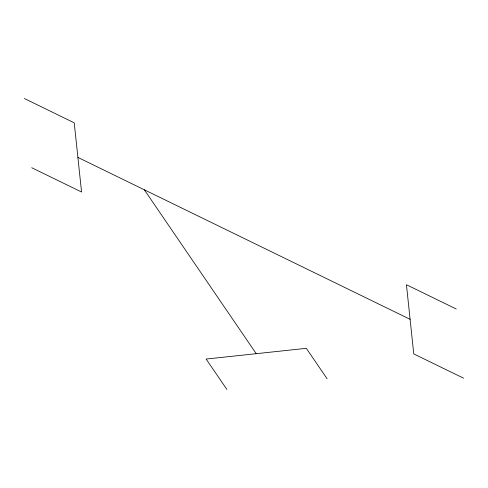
<?xml version="1.0" encoding="UTF-8"?>
<svg xmlns="http://www.w3.org/2000/svg" width="488" height="488" viewBox="0 0 488 488"><rect width="100%" height="100%" fill="white"/><g stroke="black" fill="none" stroke-linecap="round" stroke-linejoin="round"><path stroke-width="0.73" d="M24.4 98.533L74.231 122.823L81.563 192.01L31.732 167.726M456.268 309.014L406.437 284.724L413.769 353.916L463.6 378.2M77.897 157.417L410.103 319.323M327.076 378.731L306.311 348.322L206.131 359.052L226.896 389.467M144.338 189.795L256.224 353.684"/></g></svg>
